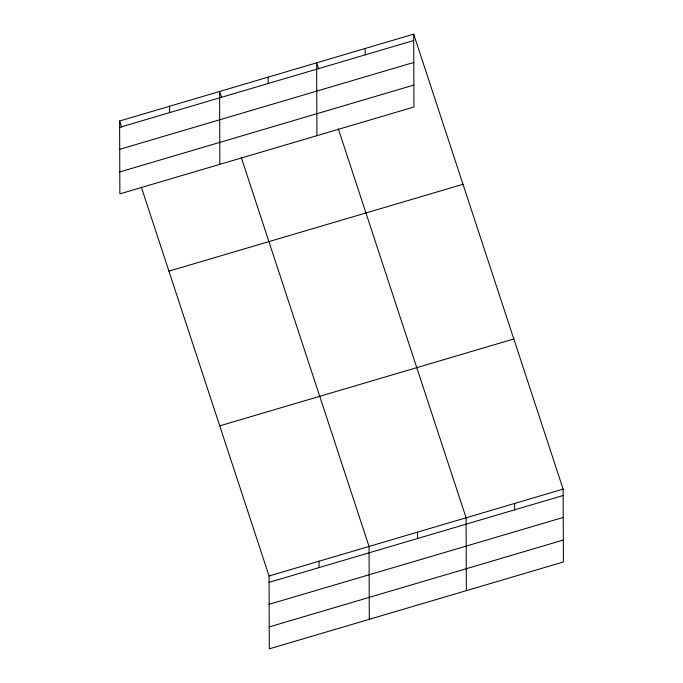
<?xml version="1.0" encoding="UTF-8"?>
<svg xmlns="http://www.w3.org/2000/svg" width="683" height="683" viewBox="0 0 683 683"><rect width="100%" height="100%" fill="white"/><g stroke="black" fill="none" stroke-linecap="round" stroke-linejoin="round"><path stroke-width="1.02" d="M413.693 34.15L413.949 107.009L119.867 193.87L119.61 121.011L413.693 34.15L563.134 489.13L563.39 561.989L269.307 648.85L269.051 575.991L141.313 187.074M119.636 127.379L413.719 40.519M119.713 149.321L413.787 62.46M119.79 171.928L413.872 85.068M168.923 271.16L463.006 184.29M219.738 425.851L513.821 338.99M269.051 575.991L563.134 489.13M269.076 582.36L563.159 495.499M269.153 604.301L563.236 517.441M269.23 626.909L563.313 540.048M318.62 68.821L316.647 62.81L316.903 135.669M338.341 128.874L466.088 517.799L466.344 590.65M221.574 97.481L219.602 91.479L219.849 164.33M241.295 157.542L369.042 546.46L369.298 619.319M119.61 121.011L121.583 127.012M514.615 503.465L514.632 509.834M417.561 532.134L417.586 538.494M365.166 48.484L365.192 54.853M319.046 561.23L319.072 567.599M268.12 77.145L268.146 83.514M169.606 106.241L169.623 112.61"/></g></svg>
